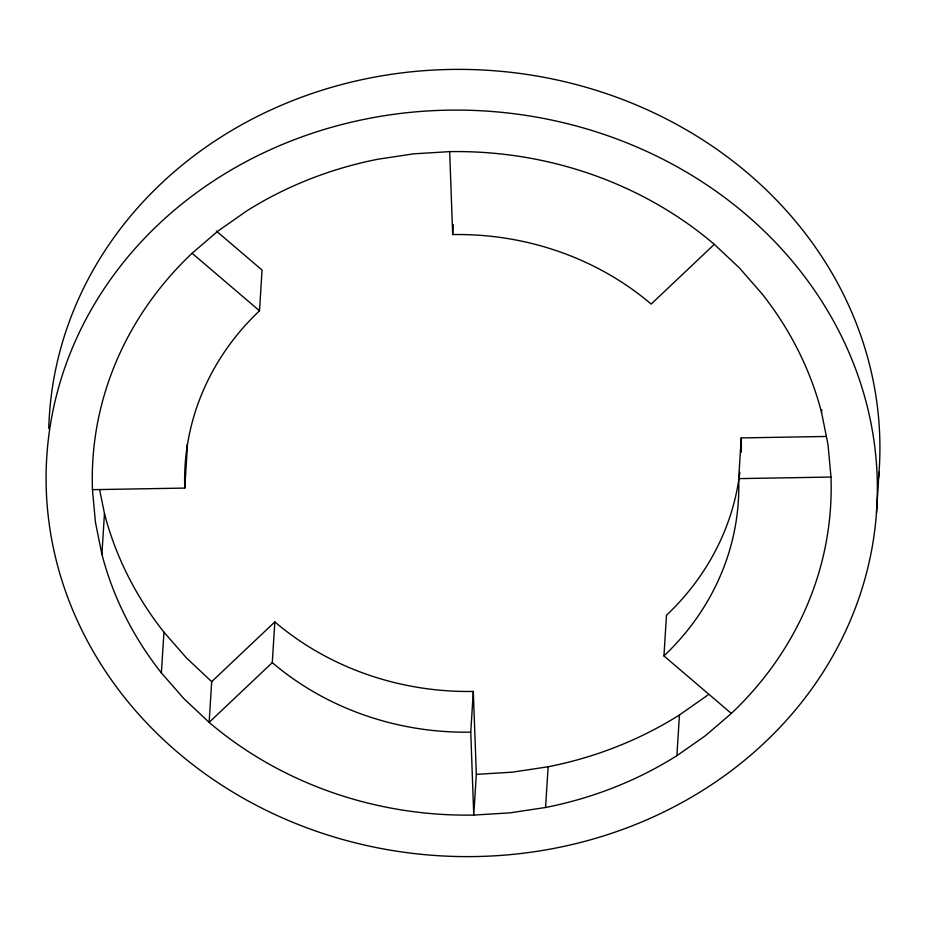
<?xml version="1.0" encoding="UTF-8"?>
<svg xmlns="http://www.w3.org/2000/svg" width="926" height="926" viewBox="0 0 926 926"><rect width="100%" height="100%" fill="white"/><g stroke="black" fill="none" stroke-linecap="round" stroke-linejoin="round"><path stroke-width="1.39" d="M821.709 409.651L821.536 412.452L828.018 444.573L830.981 477.052A369.601 331.624 3.6 0 1 731.343 713.46L705.288 735.788L676.894 755.674A369.601 331.624 3.6 0 1 545.576 807.484L509.902 812.866L473.765 815.077A369.601 331.624 3.6 0 1 209.137 722.384L183.915 698.679L161.379 672.901A369.601 331.624 3.6 0 1 101.906 554.257L104.464 513.548L99.672 489.808M161.379 672.901L163.948 632.18A369.601 331.624 3.6 0 1 104.464 513.548M101.906 554.257L95.413 522.148L92.461 489.669L184.772 488.083L187.33 447.374A277.198 248.724 3.6 0 1 187.249 444.503M274.837 621.913L211.695 681.663L209.137 722.384L272.279 662.622L274.837 621.913A277.198 248.724 3.6 0 0 473.313 691.433L476.334 774.367L473.765 815.077L470.755 732.153L473.313 691.433M184.772 488.083A277.198 248.724 3.6 0 1 259.5 310.777L262.058 270.068L216.395 231.095M821.536 412.452A369.601 331.624 3.6 0 0 762.052 293.82L739.515 268.042L714.305 244.337L651.163 304.087A277.198 248.724 3.6 0 0 452.687 234.567L453.3 224.74M545.576 807.484L548.134 766.763A369.601 331.624 3.6 0 0 679.452 714.953L707.858 695.067M731.343 713.46L663.942 655.932L666.5 615.223A277.198 248.724 3.6 0 0 739.816 472.329M676.894 755.674L679.452 714.953M663.942 655.932A277.198 248.724 3.6 0 0 738.67 478.626L741.228 437.917L826.328 436.459M876.471 512.877A415.797 373.085 3.6 0 0 277.927 146.354A415.797 373.085 3.6 0 0 230.771 790.839A415.797 373.085 3.6 0 0 876.471 512.877L879.029 472.167M92.461 489.669A369.601 331.624 3.6 0 1 192.087 253.249L218.142 230.933L246.547 211.047A369.601 331.624 3.6 0 1 377.866 159.237L413.528 153.843L449.666 151.632A369.601 331.624 3.6 0 1 714.305 244.337M548.134 766.763L512.472 772.157L476.334 774.367M738.67 478.626L830.981 477.052M192.087 253.249L259.5 310.777M211.695 681.663L186.485 657.958L163.948 632.18M449.666 151.632L452.687 234.567M741.228 437.917A277.198 248.724 3.6 0 1 741.286 452.282M48.765 428.599A415.797 373.085 3.6 0 1 486.023 70.191A415.797 373.085 3.6 0 1 878.566 477.77M470.755 732.153A277.198 248.724 3.6 0 1 272.279 662.622"/></g></svg>
